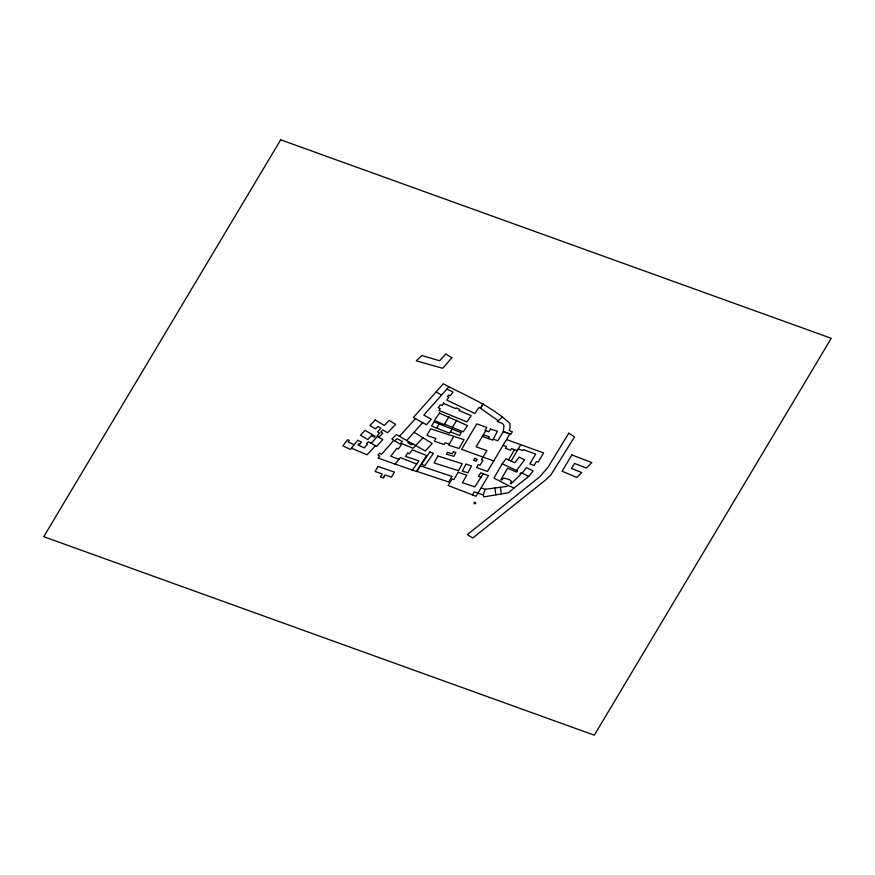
<?xml version="1.0" encoding="UTF-8"?>
<svg xmlns="http://www.w3.org/2000/svg" width="875" height="875" viewBox="0 0 875 875"><rect width="100%" height="100%" fill="white"/><g stroke="black" fill="none" stroke-linecap="round" stroke-linejoin="round"><path stroke-width="1.31" d="M514.073 488.009L508.452 492.734L483.831 496.891L483.23 494.9L485.198 489.289L506.8 486.434L508.189 485.516L514.073 488.009L528.73 476.427L533.148 470.969L526.509 467.622L522.091 473.08L521.391 472.445L519.991 473.747L520.8 474.338L511.055 483.777L510.409 483.492L511.558 481.447L509.491 479.653L503.814 478.013L501.659 480.047L500.828 479.642L507.642 468.245L516.567 472.128L517.541 470.936L502.239 463.761L493.948 478.056L508.189 485.516M493.391 439.141L497.809 440.737L503.311 431.528L509.873 433.956L487.463 471.439L476.558 467.502L478.33 464.548L480.047 465.161L482.978 460.25L481.447 459.692L486.85 450.658L476.153 446.797L482.366 436.406L492.778 440.158L497.394 431.211L490.284 429.067M453.731 436.352L448.777 445.189L459.08 448.492L464.023 439.655L430.566 428.805L426.967 435.477L435.925 438.528L434.438 441.208L443.975 444.522L445.091 442.816L449.345 444.172M490.416 429.111L488.906 431.747L485.002 430.402L486.763 427.448L476.809 423.861L461.584 449.345L493.73 460.95M502.239 463.761L506.155 458.697L511.087 461.081L520.789 444.708M483.241 473.692L474.808 486.927L462.383 482.672L466.812 475.234L458.15 472.248L453.895 479.598L452.2 478.942L448.077 485.494L476.044 496.278L488.436 475.672L480.845 472.784L478.45 476.219L480.933 477.302M482.366 436.406L485.789 430.686M508.506 459.845L514.598 449.673M472.413 494.922L474.272 491.903L483.23 494.9M450.384 431.878L459.528 435.488L461.267 432.72L452.211 429.067L449.553 433.169L431.572 426.092L434.405 421.192M488.359 438.572L489.453 436.898L483.35 434.777M436.548 428.094L439.283 424.036L452.211 429.067M444.456 424.123L463.17 431.845L467.567 425.611L439.534 413.175L439.458 412.377M439.534 413.175L434.361 420.47L444.117 424.605L444.598 423.905M412.388 470.192L418.95 460.852L405.464 456.411L407.837 452.802L409.303 453.873L412.234 449.848L426.661 455.514L416.292 471.494L378.131 458.095L379.87 456.061L378 455L379.761 453.119L381.609 454.289L393.739 440.322L401.275 444.773L398.398 449.028L396.944 448.295L390.731 456.225L398.989 459.288M444.117 424.605L449.072 416.697M452.484 427.186L456.816 420.142M443.559 403.441L442.072 405.519L440.278 404.764L438.255 407.706L440.213 408.669L439.031 410.43L466.944 421.947L471.209 415.702L459.134 410.55L459.725 409.609L456.247 407.87L455.711 408.647L443.559 403.441L443.494 402.642M516.534 470.444L524.584 459.867L519.225 457.111L514.916 462.722L511.087 461.081M354.091 444.773L350.514 449.466L342.88 445.867L347.594 439.688L349.256 440.475L348.13 441.962L354.091 444.773L357.656 440.234L361.463 442.083L359.833 444.161L358.805 443.669L357.875 444.85L364.175 447.923L367.467 444.227L366.548 443.713L368.331 441.711L376.688 446.392L382.769 439.567L377.322 436.516L371.23 443.341M394.877 464.363L400.367 457.581L416.697 464.056M406.744 440.573L422.625 422.603L426.42 424.725L431.298 419.234L423.817 415.067L448.875 386.838C470.017 397.327 492.352 407.159 509.852 423.358L510.07 427.722L509.261 430.588L512.378 431.823L510.716 434.263L503.311 431.528L504.011 425.644L502.6 423.587L497.273 421.422L502.469 417.134M412.967 443.953L408.756 441.744L407.892 442.706L411.283 444.894L412.967 443.953L425.305 450.986L432.239 443.483L414.083 432.272M399.47 436.319L415.461 418.611M422.997 437.773L413.088 448.284L400.838 443.177L402.347 441.514L397.13 438.659L394.734 440.913M371.525 435.553L367.795 439.556L360.434 435.225L365.006 430.314L375.145 436.264L374.303 437.183L371.525 435.553L372.367 434.634M375.528 445.736L367.062 454.803L351.488 448.186M481.173 487.889L485.198 489.289M506.527 439.556L543.616 452.944L538.114 462.142L536.43 461.541L534.078 465.467L529.812 463.925L535.708 454.07L523.425 449.63L522.845 450.592L518.262 448.941M503.081 445.32L506.505 446.567L505.444 448.339L510.486 450.166L511.459 448.536L517.256 450.636M434.481 421.991L439.283 424.036M446.873 389.102L453.053 392.055L450.111 395.817L448.602 395.084L447.453 396.605L448.908 397.381L446.819 400.094L474.841 413.459L479.095 407.356L498.159 420.689M522.091 473.08L528.73 476.427M448.875 386.838L443.341 383.753L413.405 417.463L422.625 422.603M436.034 391.989L441.569 395.073M408.756 441.744L396.386 434.514L391.891 438.988L393.739 440.322M500.369 487.277L501.408 493.927M494.845 488.009L495.917 494.856M453.447 451.697L452.397 453.775L447.508 452.331L446.414 454.18L453.906 456.345L455.875 452.473L453.447 451.697M437.861 455.984L434.142 462.952L458.522 470.706L462.241 463.728L437.861 455.984M465.981 464.133L462.295 471.045L467.906 472.828L471.592 465.916L465.981 464.133M451.883 476.394L448.744 482.016L417.091 471.428L420.241 465.817L451.883 476.394M377.967 466.452L375.08 471.483L381.981 473.856L382.113 474.764L380.264 476.919L383.523 478.034L384.409 476.492L383.841 476.295L385.241 475.037L391.453 477.17L394.363 472.084L377.967 466.452M568.783 433.202L548.231 466.944L539.886 476.667L467.392 534.581L472.73 538.016L545.836 479.784L551.009 474.72L574.536 436.909L568.783 433.202M280.678 139.803L43.75 536.692L594.322 735.197L831.25 338.308L280.678 139.803M571.856 454.923L562.111 471.22L576.8 477.466L581.787 472.555L571.462 468.442L574.602 463.466L586.359 468.048L591.894 462.602L571.856 454.923M483.077 403.933L480.583 408.067L483.077 403.933M429.898 451.938L421.488 464.264L424.834 465.598L433.387 453.425L429.898 451.938M474.819 458.336L473.495 460.206L475.934 461.267L477.258 459.408L474.819 458.336M451.85 357.831L442.684 368.266L416.336 360.872L421.794 355.502L439.589 360.752L445.802 353.927L451.85 357.831M375.244 419.945L369.917 425.48L375.55 428.903L377.934 426.442L380.92 428.269L377.475 431.845L379.63 433.169L377.289 435.597L379.334 436.833L382.758 433.278L380.756 432.064L382.834 429.909L387.559 432.786L395.631 424.386L389.134 420.438L384.3 425.458L375.244 419.945M474.95 502.327L473.856 502.961L474.677 503.902L475.77 503.267L474.95 502.327"/></g></svg>
